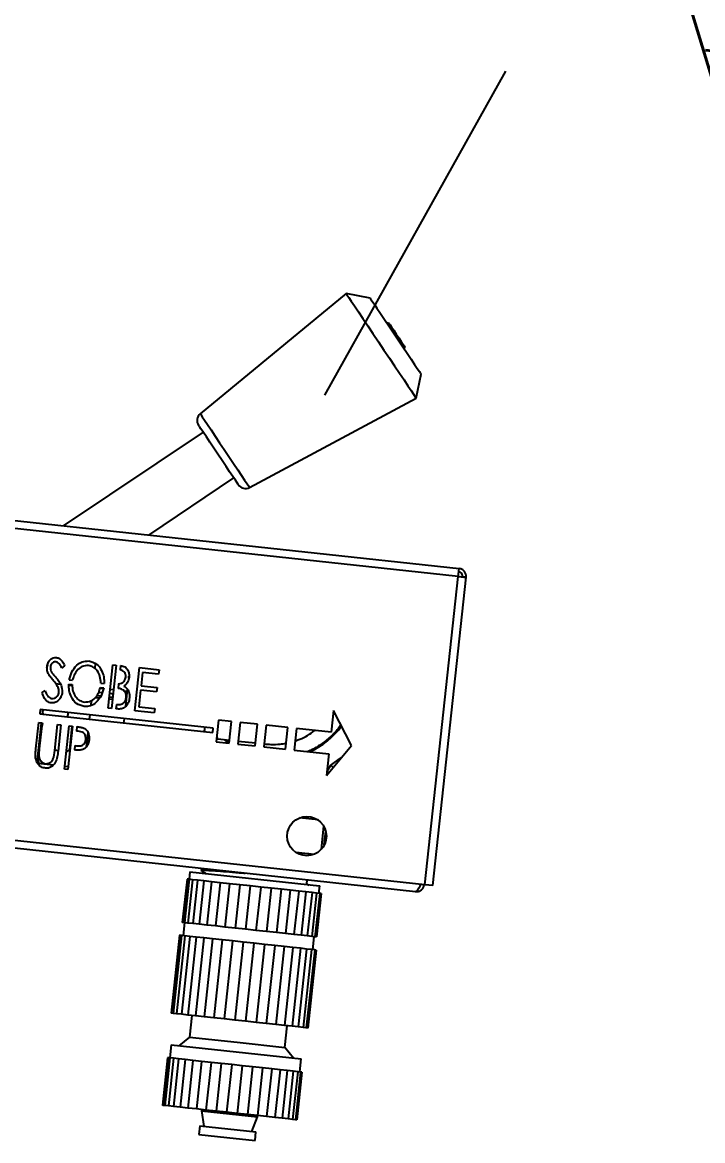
# Model space of a CAD drawing. Extents: x -14.2 to 52.3, y 3.7 to 90.9.
# Drawn here: x 28.6297 to 28.7859, y 38.4194 to 38.6761 of the extents above; entities that cross this region are included whole.
import ezdxf

# ---------------------------------------------------------------- set-up
doc = ezdxf.new("R2010")
doc.units = 0
doc.layers.add('limpo_PINI-PSG-PE-0102-LAZ-R00$0$PA_EQUI', color=1, linetype='Continuous')
doc.layers.add('XR_ARQT', color=7, linetype='Continuous')
doc.layers.add('limpo_PINI-PSG-PE-0102-LAZ-R00$0$PA_VIEW', color=1, linetype='Continuous', plot=False)
doc.styles.add('limpo_PINI-PSG-PE-0102-LAZ-R00$0$COTA', font='romans.shx', dxfattribs={"width": 1.25})

# ---------------------------------------------------------------- blocks, each defined once
blk = doc.blocks.new('limpo_PINI-PSG-PE-0102-LAZ-R00$0$EQUIP TRANSF DW')
at = {"linetype": 'Continuous', "lineweight": 25}
for p, q in [((0.331, -0.07253), (0.331, -0.07453)), ((0.3375, -0.07253), (0.331, -0.07253)), ((0.344, -0.07253), (0.3375, -0.07253)), ((0.344, -0.07453), (0.344, -0.07253)), ((0.33196, -0.07453), (0.331, -0.07803)), ((0.3375, -0.07453), (0.331, -0.07453)), ((0.344, -0.07453), (0.3375, -0.07453)), ((0.344, -0.07803), (0.34304, -0.07453)), ((0.32199, -0.0893), (0.32199, -0.0783)), ((0.32199, -0.0783), (0.32229, -0.0783)), ((0.32229, -0.0893), (0.32229, -0.0783)), ((0.32229, -0.0783), (0.32296, -0.0783)), ((0.32296, -0.0893), (0.32296, -0.0783)), ((0.32296, -0.0783), (0.324, -0.0783)), ((0.324, -0.0893), (0.324, -0.0783)), ((0.324, -0.0783), (0.32536, -0.0783)), ((0.32536, -0.0893), (0.32536, -0.0783)), ((0.32536, -0.0783), (0.32703, -0.0783)), ((0.32703, -0.0893), (0.32703, -0.0783)), ((0.32703, -0.0783), (0.32895, -0.0783)), ((0.32895, -0.0893), (0.32895, -0.0783)), ((0.32895, -0.0783), (0.33108, -0.0783)), ((0.331, -0.07803), (0.331, -0.0783)), ((0.3375, -0.07803), (0.331, -0.07803)), ((0.33108, -0.0893), (0.33108, -0.0783)), ((0.33108, -0.0783), (0.33337, -0.0783)), ((0.33337, -0.0893), (0.33337, -0.0783)), ((0.33337, -0.0783), (0.33576, -0.0783)), ((0.33576, -0.0893), (0.33576, -0.0783)), ((0.33576, -0.0783), (0.3382, -0.0783)), ((0.344, -0.07803), (0.3375, -0.07803)), ((0.3382, -0.0893), (0.3382, -0.0783)), ((0.3382, -0.0783), (0.34062, -0.0783)), ((0.34062, -0.0893), (0.34062, -0.0783)), ((0.34062, -0.0783), (0.34296, -0.0783)), ((0.34296, -0.0893), (0.34296, -0.0783)), ((0.34296, -0.0783), (0.34516, -0.0783)), ((0.344, -0.0783), (0.344, -0.07803)), ((0.34516, -0.0893), (0.34516, -0.0783)), ((0.34516, -0.0783), (0.34718, -0.0783)), ((0.34718, -0.0893), (0.34718, -0.0783)), ((0.34718, -0.0783), (0.34896, -0.0783)), ((0.34896, -0.0893), (0.34896, -0.0783)), ((0.34896, -0.0783), (0.35046, -0.0783)), ((0.35046, -0.0893), (0.35046, -0.0783)), ((0.35046, -0.0783), (0.35164, -0.0783)), ((0.35164, -0.0893), (0.35164, -0.0783)), ((0.35164, -0.0783), (0.35247, -0.0783)), ((0.35247, -0.0893), (0.35247, -0.0783)), ((0.35247, -0.0783), (0.35293, -0.0783)), ((0.35293, -0.0893), (0.35293, -0.0783)), ((0.35293, -0.0783), (0.35301, -0.0783)), ((0.35301, -0.0893), (0.35301, -0.0783)), ((0.32199, -0.0893), (0.32229, -0.0893)), ((0.32229, -0.0893), (0.32296, -0.0893)), ((0.3225, -0.0893), (0.3225, -0.0923)), ((0.32296, -0.0893), (0.324, -0.0893)), ((0.324, -0.0893), (0.32536, -0.0893)), ((0.32536, -0.0893), (0.32703, -0.0893)), ((0.32703, -0.0893), (0.32895, -0.0893)), ((0.32895, -0.0893), (0.33108, -0.0893)), ((0.33108, -0.0893), (0.33337, -0.0893)), ((0.33337, -0.0893), (0.33576, -0.0893)), ((0.33576, -0.0893), (0.3382, -0.0893)), ((0.3382, -0.0893), (0.34062, -0.0893)), ((0.34062, -0.0893), (0.34296, -0.0893)), ((0.34296, -0.0893), (0.34516, -0.0893)), ((0.34516, -0.0893), (0.34718, -0.0893)), ((0.34718, -0.0893), (0.34896, -0.0893)), ((0.34896, -0.0893), (0.35046, -0.0893)), ((0.35046, -0.0893), (0.35164, -0.0893)), ((0.35164, -0.0893), (0.35247, -0.0893)), ((0.35247, -0.0893), (0.35293, -0.0893)), ((0.3525, -0.0923), (0.3525, -0.0893)), ((0.35293, -0.0893), (0.35301, -0.0893)), ((0.3375, -0.0923), (0.3225, -0.0923)), ((0.32428, -0.0923), (0.3265, -0.09453)), ((0.3525, -0.0923), (0.3375, -0.0923)), ((0.3485, -0.09453), (0.35072, -0.0923)), ((0.3265, -0.09453), (0.3265, -0.09953)), ((0.3375, -0.09453), (0.3265, -0.09453)), ((0.3485, -0.09453), (0.3375, -0.09453)), ((0.3485, -0.09953), (0.3485, -0.09453)), ((0.32171, -0.11753), (0.32171, -0.09953)), ((0.32171, -0.09953), (0.32208, -0.09953)), ((0.32208, -0.11753), (0.32208, -0.09953)), ((0.32208, -0.09953), (0.32283, -0.09953)), ((0.32283, -0.11753), (0.32283, -0.09953)), ((0.32283, -0.09953), (0.32394, -0.09953)), ((0.32394, -0.11753), (0.32394, -0.09953)), ((0.32394, -0.09953), (0.32538, -0.09953)), ((0.32538, -0.11753), (0.32538, -0.09953)), ((0.32538, -0.09953), (0.32713, -0.09953)), ((0.32713, -0.11753), (0.32713, -0.09953)), ((0.32713, -0.09953), (0.32913, -0.09953)), ((0.32913, -0.11753), (0.32913, -0.09953)), ((0.32913, -0.09953), (0.33133, -0.09953)), ((0.33133, -0.11753), (0.33133, -0.09953)), ((0.33133, -0.09953), (0.33369, -0.09953)), ((0.33369, -0.11753), (0.33369, -0.09953)), ((0.33369, -0.09953), (0.33614, -0.09953)), ((0.33614, -0.11753), (0.33614, -0.09953)), ((0.33614, -0.09953), (0.33862, -0.09953)), ((0.33862, -0.11753), (0.33862, -0.09953)), ((0.33862, -0.09953), (0.34108, -0.09953)), ((0.34108, -0.11753), (0.34108, -0.09953)), ((0.34108, -0.09953), (0.34345, -0.09953)), ((0.34345, -0.11753), (0.34345, -0.09953)), ((0.34345, -0.09953), (0.34567, -0.09953)), ((0.34567, -0.11753), (0.34567, -0.09953)), ((0.34567, -0.09953), (0.34769, -0.09953)), ((0.34769, -0.11753), (0.34769, -0.09953)), ((0.34769, -0.09953), (0.34946, -0.09953)), ((0.34946, -0.11753), (0.34946, -0.09953)), ((0.34946, -0.09953), (0.35094, -0.09953)), ((0.35094, -0.11753), (0.35094, -0.09953)), ((0.35094, -0.09953), (0.35208, -0.09953)), ((0.35208, -0.11753), (0.35208, -0.09953)), ((0.35208, -0.09953), (0.35287, -0.09953)), ((0.35287, -0.11753), (0.35287, -0.09953)), ((0.35287, -0.09953), (0.35327, -0.09953)), ((0.35327, -0.11753), (0.35327, -0.09953)), ((0.35327, -0.09953), (0.35329, -0.09953)), ((0.35329, -0.11753), (0.35329, -0.09953)), ((0.32171, -0.11753), (0.32208, -0.11753)), ((0.32208, -0.11753), (0.32283, -0.11753)), ((0.3225, -0.11753), (0.3225, -0.12053)), ((0.32283, -0.11753), (0.32394, -0.11753)), ((0.32394, -0.11753), (0.32538, -0.11753)), ((0.32538, -0.11753), (0.32713, -0.11753)), ((0.32713, -0.11753), (0.32913, -0.11753)), ((0.32913, -0.11753), (0.33133, -0.11753)), ((0.33133, -0.11753), (0.33369, -0.11753)), ((0.33369, -0.11753), (0.33614, -0.11753)), ((0.33614, -0.11753), (0.33862, -0.11753)), ((0.33862, -0.11753), (0.34108, -0.11753)), ((0.34108, -0.11753), (0.34345, -0.11753)), ((0.34345, -0.11753), (0.34567, -0.11753)), ((0.34567, -0.11753), (0.34769, -0.11753)), ((0.34769, -0.11753), (0.34946, -0.11753)), ((0.34946, -0.11753), (0.35094, -0.11753)), ((0.35094, -0.11753), (0.35208, -0.11753)), ((0.35208, -0.11753), (0.35287, -0.11753)), ((0.3525, -0.12053), (0.3525, -0.11753)), ((0.35287, -0.11753), (0.35327, -0.11753)), ((0.35327, -0.11753), (0.35329, -0.11753)), ((0.32201, -0.13053), (0.32201, -0.12053)), ((0.32201, -0.12053), (0.32234, -0.12053)), ((0.32234, -0.13053), (0.32234, -0.12053)), ((0.32234, -0.12053), (0.32305, -0.12053)), ((0.32305, -0.13053), (0.32305, -0.12053)), ((0.32305, -0.12053), (0.32411, -0.12053)), ((0.32411, -0.13053), (0.32411, -0.12053)), ((0.32411, -0.12053), (0.3255, -0.12053)), ((0.3255, -0.13053), (0.3255, -0.12053)), ((0.3255, -0.12053), (0.32719, -0.12053)), ((0.32719, -0.13053), (0.32719, -0.12053)), ((0.32719, -0.12053), (0.32913, -0.12053)), ((0.32913, -0.13053), (0.32913, -0.12053)), ((0.32913, -0.12053), (0.33127, -0.12053)), ((0.33127, -0.13053), (0.33127, -0.12053)), ((0.33127, -0.12053), (0.33357, -0.12053)), ((0.33357, -0.13053), (0.33357, -0.12053)), ((0.33357, -0.12053), (0.33597, -0.12053)), ((0.33597, -0.13053), (0.33597, -0.12053)), ((0.33597, -0.12053), (0.33841, -0.12053)), ((0.33841, -0.13053), (0.33841, -0.12053)), ((0.33841, -0.12053), (0.34082, -0.12053)), ((0.34082, -0.13053), (0.34082, -0.12053)), ((0.34082, -0.12053), (0.34315, -0.12053)), ((0.34315, -0.13053), (0.34315, -0.12053)), ((0.34315, -0.12053), (0.34534, -0.12053)), ((0.34534, -0.13053), (0.34534, -0.12053)), ((0.34534, -0.12053), (0.34734, -0.12053)), ((0.34734, -0.13053), (0.34734, -0.12053)), ((0.34734, -0.12053), (0.3491, -0.12053)), ((0.3491, -0.13053), (0.3491, -0.12053)), ((0.3491, -0.12053), (0.35057, -0.12053)), ((0.35057, -0.13053), (0.35057, -0.12053)), ((0.35057, -0.12053), (0.35172, -0.12053)), ((0.35172, -0.13053), (0.35172, -0.12053)), ((0.35172, -0.12053), (0.35251, -0.12053)), ((0.35251, -0.13053), (0.35251, -0.12053)), ((0.35251, -0.12053), (0.35294, -0.12053)), ((0.35294, -0.13053), (0.35294, -0.12053)), ((0.35294, -0.12053), (0.35299, -0.12053)), ((0.35299, -0.13053), (0.35299, -0.12053)), ((0.32201, -0.13053), (0.32234, -0.13053)), ((0.32234, -0.13053), (0.32305, -0.13053)), ((0.3225, -0.13053), (0.3225, -0.13228)), ((0.32305, -0.13053), (0.32411, -0.13053)), ((0.32411, -0.13053), (0.3255, -0.13053)), ((0.3255, -0.13053), (0.32719, -0.13053)), ((0.32719, -0.13053), (0.32913, -0.13053)), ((0.32913, -0.13053), (0.33127, -0.13053)), ((0.33127, -0.13053), (0.33357, -0.13053)), ((0.33357, -0.13053), (0.33597, -0.13053)), ((0.33597, -0.13053), (0.33841, -0.13053)), ((0.33841, -0.13053), (0.34082, -0.13053)), ((0.34082, -0.13053), (0.34315, -0.13053)), ((0.34315, -0.13053), (0.34534, -0.13053)), ((0.34534, -0.13053), (0.34734, -0.13053)), ((0.34734, -0.13053), (0.3491, -0.13053)), ((0.3491, -0.13053), (0.35057, -0.13053)), ((0.35057, -0.13053), (0.35172, -0.13053)), ((0.35172, -0.13053), (0.35251, -0.13053)), ((0.3525, -0.13228), (0.3525, -0.13053)), ((0.35251, -0.13053), (0.35294, -0.13053)), ((0.35294, -0.13053), (0.35299, -0.13053)), ((0.3005, -0.1333), (0.5289, -0.1333)), ((0.32257, -0.13228), (0.3225, -0.13228)), ((0.3525, -0.13228), (0.32257, -0.13228)), ((0.32497, -0.13206), (0.32551, -0.13235)), ((0.3255, -0.13233), (0.3255, -0.1333)), ((0.3495, -0.13263), (0.3495, -0.13228)), ((0.35003, -0.13291), (0.3495, -0.13263)), ((0.3495, -0.13321), (0.35004, -0.13292)), ((0.3495, -0.1333), (0.3495, -0.13321)), ((0.2967, -0.1351), (0.2967, -0.2063)), ((0.2967, -0.1351), (0.2985, -0.1351)), ((0.2985, -0.1351), (0.2985, -0.2063)), ((0.2985, -0.1351), (0.3947, -0.1351)), ((0.32311, -0.14602), (0.32311, -0.14059)), ((0.32469, -0.13928), (0.32871, -0.13928)), ((0.32471, -0.13927), (0.3258, -0.13927)), ((0.3258, -0.13927), (0.3258, -0.13889)), ((0.3258, -0.13927), (0.32756, -0.13927)), ((0.32756, -0.13927), (0.32756, -0.13889)), ((0.32756, -0.13927), (0.32869, -0.13927)), ((0.32249, -0.14173), (0.32249, -0.14488)), ((0.3245, -0.14728), (0.32881, -0.14728)), ((0.38288, -0.1526), (0.38365, -0.1526)), ((0.38288, -0.1626), (0.38288, -0.1526)), ((0.38365, -0.1533), (0.38288, -0.1533)), ((0.38365, -0.1526), (0.38365, -0.1626)), ((0.38967, -0.15333), (0.38637, -0.15333)), ((0.38995, -0.1533), (0.38639, -0.1533)), ((0.39005, -0.15424), (0.38967, -0.15333)), ((0.38967, -0.15333), (0.39005, -0.15503)), ((0.39005, -0.15339), (0.39005, -0.16253)), ((0.38365, -0.15649), (0.38295, -0.15719)), ((0.38557, -0.1626), (0.38557, -0.15656)), ((0.38642, -0.15506), (0.38634, -0.15661)), ((0.39005, -0.15503), (0.38992, -0.15564)), ((0.3907, -0.15656), (0.3907, -0.1626)), ((0.3237, -0.1576), (0.3187, -0.1651)), ((0.32361, -0.15865), (0.32295, -0.16007)), ((0.3237, -0.15864), (0.32361, -0.15865)), ((0.32367, -0.15764), (0.3237, -0.15764)), ((0.3237, -0.1626), (0.3237, -0.1576)), ((0.3792, -0.15827), (0.3792, -0.16151)), ((0.38188, -0.15823), (0.38154, -0.15822)), ((0.38188, -0.15823), (0.38188, -0.15722)), ((0.38295, -0.15719), (0.38295, -0.1626)), ((0.38634, -0.15673), (0.38557, -0.15673)), ((0.38634, -0.15661), (0.38634, -0.1626)), ((0.38993, -0.1626), (0.38993, -0.15661)), ((0.38993, -0.15907), (0.39005, -0.16014)), ((0.38148, -0.16158), (0.38188, -0.16158)), ((0.38188, -0.1626), (0.38188, -0.16158)), ((0.39005, -0.16014), (0.38979, -0.16253)), ((0.3317, -0.1626), (0.3237, -0.1626)), ((0.3317, -0.1676), (0.3317, -0.1626)), ((0.3337, -0.1626), (0.3337, -0.1676)), ((0.3387, -0.1626), (0.3337, -0.1626)), ((0.3387, -0.16328), (0.33863, -0.16328)), ((0.3387, -0.1676), (0.3387, -0.1626)), ((0.3407, -0.1626), (0.3407, -0.1676)), ((0.3447, -0.1626), (0.3407, -0.1626)), ((0.3447, -0.16328), (0.3407, -0.16328)), ((0.3447, -0.1676), (0.3447, -0.1626)), ((0.3467, -0.1626), (0.3467, -0.1676)), ((0.3497, -0.1626), (0.3467, -0.1626)), ((0.34942, -0.16328), (0.3467, -0.16328)), ((0.34692, -0.1626), (0.34797, -0.16328)), ((0.3497, -0.16293), (0.34929, -0.16336)), ((0.3497, -0.1676), (0.3497, -0.1626)), ((0.38188, -0.16253), (0.38074, -0.16253)), ((0.38295, -0.16253), (0.38288, -0.16253)), ((0.38365, -0.1626), (0.38288, -0.1626)), ((0.38634, -0.1626), (0.38557, -0.1626)), ((0.3907, -0.1626), (0.38993, -0.1626)), ((0.3187, -0.1651), (0.3237, -0.1726)), ((0.3507, -0.1646), (0.3507, -0.1656)), ((0.3907, -0.1646), (0.3507, -0.1646)), ((0.3507, -0.1656), (0.3907, -0.1656)), ((0.37125, -0.1646), (0.37125, -0.16553)), ((0.37925, -0.1656), (0.37925, -0.1646)), ((0.38425, -0.16525), (0.38439, -0.1646)), ((0.38425, -0.16525), (0.38425, -0.1646)), ((0.38433, -0.1656), (0.38425, -0.16525)), ((0.38425, -0.1656), (0.38425, -0.16525)), ((0.38991, -0.1646), (0.39005, -0.16525)), ((0.39005, -0.16525), (0.38997, -0.1656)), ((0.39005, -0.1646), (0.39005, -0.1656)), ((0.3907, -0.1656), (0.3907, -0.1646)), ((0.3237, -0.1726), (0.3237, -0.1676)), ((0.3237, -0.1676), (0.3317, -0.1676)), ((0.3337, -0.1676), (0.3387, -0.1676)), ((0.3407, -0.1676), (0.3447, -0.1676)), ((0.3467, -0.1676), (0.3497, -0.1676)), ((0.36455, -0.16865), (0.36455, -0.16763)), ((0.36455, -0.16763), (0.36903, -0.16763)), ((0.36826, -0.16865), (0.36455, -0.16865)), ((0.36826, -0.1725), (0.36826, -0.16865)), ((0.36903, -0.16763), (0.36903, -0.17763)), ((0.37125, -0.16846), (0.37125, -0.17233)), ((0.37307, -0.16763), (0.37342, -0.16763)), ((0.37342, -0.16865), (0.37342, -0.16763)), ((0.37442, -0.16763), (0.37519, -0.16763)), ((0.37442, -0.17763), (0.37442, -0.16763)), ((0.37519, -0.16763), (0.37519, -0.17763)), ((0.37925, -0.16889), (0.37925, -0.16774)), ((0.37149, -0.16973), (0.37125, -0.16973)), ((0.37143, -0.17102), (0.37125, -0.17102)), ((0.37125, -0.17187), (0.37196, -0.17187)), ((0.37519, -0.16973), (0.37442, -0.16973)), ((0.37442, -0.17015), (0.37519, -0.17015)), ((0.37519, -0.17102), (0.37442, -0.17102)), ((0.37442, -0.17187), (0.37519, -0.17187)), ((0.3768, -0.17187), (0.37756, -0.17187)), ((0.37773, -0.17102), (0.37698, -0.17102)), ((0.3772, -0.17015), (0.37812, -0.17015)), ((0.3784, -0.16973), (0.37746, -0.16973)), ((0.38475, -0.1719), (0.38397, -0.1719)), ((0.38776, -0.1719), (0.3867, -0.1719)), ((0.3907, -0.16956), (0.39004, -0.17006)), ((0.36455, -0.1725), (0.36826, -0.1725)), ((0.36455, -0.17353), (0.36455, -0.1725)), ((0.36826, -0.17353), (0.36455, -0.17353)), ((0.36826, -0.1766), (0.36826, -0.17353)), ((0.37342, -0.17343), (0.37342, -0.17236)), ((0.37751, -0.17213), (0.37674, -0.17213)), ((0.37751, -0.17313), (0.37674, -0.17313)), ((0.38479, -0.17208), (0.38401, -0.17209)), ((0.38479, -0.17308), (0.38401, -0.17309)), ((0.36455, -0.1766), (0.36826, -0.1766)), ((0.36455, -0.17763), (0.36455, -0.1766)), ((0.37125, -0.17494), (0.37125, -0.17542)), ((0.37342, -0.17762), (0.37342, -0.1766)), ((0.37925, -0.17745), (0.37925, -0.17631)), ((0.38621, -0.17619), (0.38684, -0.17558)), ((0.39017, -0.17518), (0.39007, -0.17601)), ((0.36903, -0.17763), (0.36455, -0.17763)), ((0.37519, -0.17763), (0.37442, -0.17763)), ((0.2967, -0.2063), (0.2975, -0.2063)), ((0.2967, -0.2063), (0.2967, -0.2063)), ((0.2985, -0.2063), (0.5309, -0.2063)), ((0.2985, -0.2063), (0.2985, -0.2081)), ((0.5309, -0.2081), (0.2985, -0.2081)), ((0.37022, -0.2081), (0.3522, -0.22322)), ((0.36036, -0.23295), (0.38998, -0.2081)), ((0.34836, -0.22145), (0.31249, -0.24591)), ((0.33113, -0.26812), (0.36145, -0.23705)), ((0.31249, -0.24591), (0.312, -0.25154)), ((0.3164, -0.25679), (0.31635, -0.25734)), ((0.32054, -0.26234), (0.3211, -0.26239)), ((0.3255, -0.26763), (0.33113, -0.26812))]:
    blk.add_line(p, q, dxfattribs=at)
at = {"linetype": 'Continuous', "lineweight": 25, "flags": 128}
for points in [[(0.32361, -0.15865), (0.3235, -0.15849), (0.32339, -0.15833), (0.3233, -0.1582)], [(0.32295, -0.16007), (0.3209, -0.16189), (0.32072, -0.16207)], [(0.36145, -0.23705), (0.36144, -0.23704), (0.3613, -0.23687), (0.36092, -0.23642), (0.36033, -0.23571), (0.35954, -0.23477), (0.35858, -0.23363), (0.35749, -0.23233), (0.3563, -0.23092), (0.35507, -0.22945), (0.35383, -0.22797), (0.35263, -0.22653), (0.35151, -0.2252), (0.35051, -0.22401), (0.34967, -0.22301), (0.34902, -0.22224), (0.34859, -0.22172), (0.34838, -0.22147), (0.34836, -0.22145)], [(0.35102, -0.22182), (0.35106, -0.22187), (0.35132, -0.22217), (0.35179, -0.22274), (0.35246, -0.22353), (0.3533, -0.22453), (0.35426, -0.22568), (0.35532, -0.22694), (0.35642, -0.22825), (0.35751, -0.22955), (0.35855, -0.23079), (0.35948, -0.2319), (0.36028, -0.23286), (0.36091, -0.2336), (0.36133, -0.2341), (0.36153, -0.23434), (0.36155, -0.23436)], [(0.31386, -0.24754), (0.3132, -0.24675), (0.31275, -0.24621), (0.31252, -0.24594), (0.31249, -0.24591)], [(0.33113, -0.26812), (0.3311, -0.26809), (0.33087, -0.26781), (0.33042, -0.26727), (0.32975, -0.26648), (0.32889, -0.26546), (0.32786, -0.26422), (0.32667, -0.26281), (0.32537, -0.26126), (0.32398, -0.2596), (0.32254, -0.25788), (0.32107, -0.25613), (0.31963, -0.25441), (0.31824, -0.25276), (0.31693, -0.2512), (0.31575, -0.24979), (0.31472, -0.24856), (0.31386, -0.24754)], [(0.31299, -0.25272), (0.31244, -0.25207), (0.31211, -0.25167), (0.312, -0.25154)], [(0.3255, -0.26763), (0.3255, -0.26763), (0.32537, -0.26748), (0.32503, -0.26707), (0.32447, -0.2664), (0.32371, -0.2655), (0.32278, -0.2644), (0.32172, -0.26313), (0.32056, -0.26175), (0.31933, -0.26028), (0.31809, -0.2588), (0.31686, -0.25734), (0.31571, -0.25596), (0.31465, -0.2547), (0.31373, -0.25361), (0.31299, -0.25272)], [(0.31989, -0.26156), (0.31932, -0.26088), (0.31865, -0.26008), (0.31796, -0.25926), (0.31732, -0.2585), (0.31681, -0.25789), (0.31647, -0.25749), (0.31635, -0.25734), (0.31635, -0.25734)], [(0.32054, -0.26234), (0.32052, -0.26231), (0.3203, -0.26205), (0.31989, -0.26156)]]:
    blk.add_lwpolyline(points, dxfattribs=at)
at = {"linetype": 'Continuous', "lineweight": 25}
blk.add_circle((0.3267, -0.1433), 0.0045, dxfattribs=at)
for centre, radius, start, end in [((0.3375, -0.17853), 0.0185, 120.6059, 149.9905), ((0.34949, -0.2231), 0.002, 40, 124.2894), ((0.36001, -0.23565), 0.002, 315.7106, 40)]:
    blk.add_arc(centre, radius, start, end, dxfattribs=at)
for points, knots in [([(0.3005, -0.1333), (0.30029, -0.13333), (0.29986, -0.13337), (0.29929, -0.13372), (0.29889, -0.13422), (0.29872, -0.13472), (0.2987, -0.13502), (0.2987, -0.1351)], [0, 0, 0, 0, 0.227582, 0.455228, 0.682872, 0.910505, 1, 1, 1, 1]), ([(0.29951, -0.1351), (0.29958, -0.13489), (0.29973, -0.13446), (0.29996, -0.1339), (0.30019, -0.13349), (0.30037, -0.13332), (0.30047, -0.13331), (0.3005, -0.1333)], [0, 0, 0, 0, 0.227584, 0.45523, 0.682879, 0.910503, 1, 1, 1, 1]), ([(0.34998, -0.13292), (0.34994, -0.13294), (0.34986, -0.13298), (0.34871, -0.13305), (0.34682, -0.13313), (0.34426, -0.1332), (0.34184, -0.13326), (0.34029, -0.13329), (0.33982, -0.1333)], [0, 0, 0, 0, 0.155592, 0.347155, 0.536419, 0.727193, 0.917968, 1, 1, 1, 1]), ([(0.34949, -0.13262), (0.34939, -0.13257), (0.34918, -0.13246), (0.34896, -0.13234), (0.34883, -0.13228)], [0, 0, 0, 0, 0.434506, 1, 1, 1, 1]), ([(0.29972, -0.13451), (0.29967, -0.13457), (0.29953, -0.13474), (0.29951, -0.13496), (0.2995, -0.1351)], [0, 0, 0, 0, 0.351948, 1, 1, 1, 1]), ([(0.38557, -0.15656), (0.38558, -0.15611), (0.3856, -0.15519), (0.38586, -0.15383), (0.38656, -0.15287), (0.38737, -0.1524), (0.38783, -0.15236), (0.38806, -0.15235)], [0, 0, 0, 0, 0.250932, 0.501027, 0.750068, 0.874982, 1, 1, 1, 1]), ([(0.3881, -0.15337), (0.38786, -0.15341), (0.38738, -0.15349), (0.38672, -0.1541), (0.38653, -0.15469), (0.38642, -0.15506)], [0, 0, 0, 0, 0.2796136, 0.5600259, 1, 1, 1, 1]), ([(0.38806, -0.15235), (0.38839, -0.15238), (0.38905, -0.15245), (0.39006, -0.15316), (0.39037, -0.15396), (0.39056, -0.15446)], [0, 0, 0, 0, 0.280746, 0.561343, 1, 1, 1, 1]), ([(0.3899, -0.15528), (0.38986, -0.15501), (0.38978, -0.15447), (0.38933, -0.15384), (0.38873, -0.15346), (0.38831, -0.1534), (0.3881, -0.15337)], [0, 0, 0, 0, 0.28075, 0.559644, 0.780155, 1, 1, 1, 1]), ([(0.38993, -0.15661), (0.38993, -0.15636), (0.38993, -0.15592), (0.38991, -0.15548), (0.3899, -0.15528)], [0, 0, 0, 0, 0.560075, 1, 1, 1, 1]), ([(0.39056, -0.15446), (0.39061, -0.15485), (0.3907, -0.15555), (0.3907, -0.15625), (0.3907, -0.15656)], [0, 0, 0, 0, 0.559689, 1, 1, 1, 1]), ([(0.37878, -0.15992), (0.37879, -0.15962), (0.37882, -0.15902), (0.37915, -0.15824), (0.37968, -0.15765), (0.38012, -0.15747), (0.38033, -0.15738)], [0, 0, 0, 0, 0.2805214, 0.5601727, 0.7800384, 1, 1, 1, 1]), ([(0.38154, -0.15822), (0.38126, -0.15822), (0.3807, -0.15823), (0.37996, -0.15859), (0.37961, -0.15926), (0.37957, -0.1597), (0.37955, -0.15992)], [0, 0, 0, 0, 0.281664, 0.558752, 0.7792, 1, 1, 1, 1]), ([(0.38033, -0.15738), (0.38062, -0.15733), (0.38113, -0.15724), (0.38165, -0.15723), (0.38188, -0.15722)], [0, 0, 0, 0, 0.5595774, 1, 1, 1, 1]), ([(0.32295, -0.16007), (0.32295, -0.16007), (0.32288, -0.16002), (0.32272, -0.1599), (0.32252, -0.15973), (0.32241, -0.15965), (0.32236, -0.15961)], [0, 0, 0, 0, 0.0112368, 0.301529, 0.7077629, 1, 1, 1, 1]), ([(0.38029, -0.16245), (0.38003, -0.16232), (0.37949, -0.16206), (0.37888, -0.16115), (0.37882, -0.16039), (0.37878, -0.15992)], [0, 0, 0, 0, 0.279521, 0.5600558, 1, 1, 1, 1]), ([(0.37955, -0.15992), (0.37958, -0.16019), (0.37964, -0.16073), (0.38014, -0.16139), (0.38084, -0.16156), (0.38127, -0.16157), (0.38148, -0.16158)], [0, 0, 0, 0, 0.280155, 0.558473, 0.778533, 1, 1, 1, 1]), ([(0.32165, -0.16952), (0.32183, -0.16921), (0.32249, -0.16803), (0.32391, -0.16625), (0.3256, -0.16464), (0.327, -0.16359), (0.32787, -0.163), (0.32842, -0.1627), (0.3286, -0.1626)], [0, 0, 0, 0, 0.109933, 0.407927, 0.683235, 0.812461, 0.936001, 1, 1, 1, 1]), ([(0.33867, -0.1633), (0.33817, -0.1633), (0.33696, -0.1633), (0.33531, -0.16358), (0.33415, -0.16383), (0.33371, -0.16399), (0.3337, -0.16399)], [0, 0, 0, 0, 0.296916, 0.720124, 0.994764, 1, 1, 1, 1]), ([(0.3467, -0.16277), (0.34698, -0.16293), (0.34726, -0.16308), (0.3475, -0.16326), (0.34751, -0.16327)], [0, 0, 0, 0, 0.973156, 1, 1, 1, 1]), ([(0.3497, -0.16387), (0.34969, -0.16379), (0.34964, -0.1635), (0.34956, -0.16331), (0.34947, -0.1633), (0.34943, -0.1633)], [0, 0, 0, 0, 0.205437, 0.678417, 1, 1, 1, 1]), ([(0.38188, -0.1626), (0.38158, -0.1626), (0.38105, -0.1626), (0.38052, -0.1625), (0.38029, -0.16245)], [0, 0, 0, 0, 0.560454, 1, 1, 1, 1]), ([(0.3317, -0.16476), (0.3315, -0.16485), (0.3301, -0.16546), (0.32865, -0.16644), (0.3276, -0.16748), (0.32747, -0.1676)], [0, 0, 0, 0, 0.129671, 0.895175, 1, 1, 1, 1]), ([(0.35262, -0.1646), (0.35263, -0.16491), (0.35263, -0.16522), (0.35264, -0.16559), (0.35264, -0.1656)], [0, 0, 0, 0, 0.969256, 1, 1, 1, 1]), ([(0.37057, -0.17047), (0.37061, -0.17007), (0.37067, -0.16928), (0.37127, -0.16831), (0.37213, -0.16771), (0.37276, -0.16765), (0.37307, -0.16763)], [0, 0, 0, 0, 0.280344, 0.560116, 0.77982, 1, 1, 1, 1]), ([(0.37342, -0.16865), (0.37312, -0.16866), (0.37253, -0.16866), (0.37179, -0.1691), (0.37141, -0.16978), (0.37136, -0.17024), (0.37134, -0.17047)], [0, 0, 0, 0, 0.281398, 0.558907, 0.77938, 1, 1, 1, 1]), ([(0.37674, -0.17213), (0.37683, -0.1715), (0.37701, -0.17022), (0.37796, -0.16868), (0.37924, -0.16757), (0.38025, -0.16744), (0.38075, -0.16737)], [0, 0, 0, 0, 0.280534, 0.560715, 0.78062, 1, 1, 1, 1]), ([(0.38078, -0.1684), (0.38027, -0.16848), (0.37926, -0.16866), (0.37825, -0.16975), (0.37769, -0.17094), (0.37757, -0.17173), (0.37751, -0.17213)], [0, 0, 0, 0, 0.278339, 0.55804, 0.778935, 1, 1, 1, 1]), ([(0.38075, -0.16737), (0.38139, -0.16748), (0.38267, -0.16769), (0.38388, -0.16911), (0.3846, -0.17059), (0.38472, -0.17158), (0.38479, -0.17208)], [0, 0, 0, 0, 0.278181, 0.558098, 0.778966, 1, 1, 1, 1]), ([(0.38401, -0.17209), (0.38393, -0.17159), (0.38377, -0.17059), (0.38299, -0.1694), (0.38197, -0.16855), (0.38118, -0.16845), (0.38078, -0.1684)], [0, 0, 0, 0, 0.2804869, 0.5606216, 0.7805701, 1, 1, 1, 1]), ([(0.38609, -0.17008), (0.38612, -0.16971), (0.38618, -0.16898), (0.38673, -0.16811), (0.38746, -0.16748), (0.38803, -0.16741), (0.38832, -0.16737)], [0, 0, 0, 0, 0.2803585, 0.5605125, 0.7804713, 1, 1, 1, 1]), ([(0.38836, -0.1684), (0.38812, -0.16843), (0.38765, -0.16851), (0.38716, -0.16898), (0.3869, -0.16954), (0.38687, -0.16991), (0.38685, -0.17009)], [0, 0, 0, 0, 0.278954, 0.558506, 0.779234, 1, 1, 1, 1]), ([(0.38832, -0.16737), (0.38864, -0.16742), (0.38929, -0.16752), (0.39015, -0.16835), (0.39049, -0.1691), (0.3907, -0.16956)], [0, 0, 0, 0, 0.278768, 0.558646, 1, 1, 1, 1]), ([(0.39004, -0.17006), (0.38984, -0.16964), (0.38955, -0.16906), (0.38891, -0.16849), (0.38854, -0.16843), (0.38836, -0.1684)], [0, 0, 0, 0, 0.560363, 0.780763, 1, 1, 1, 1]), ([(0.37217, -0.17302), (0.3719, -0.17289), (0.37136, -0.17261), (0.37071, -0.17171), (0.37062, -0.17094), (0.37057, -0.17047)], [0, 0, 0, 0, 0.2807512, 0.5608263, 1, 1, 1, 1]), ([(0.37134, -0.17047), (0.37136, -0.17069), (0.37139, -0.17113), (0.37171, -0.17168), (0.37213, -0.17207), (0.37245, -0.17219), (0.37262, -0.17225)], [0, 0, 0, 0, 0.279995, 0.559797, 0.779823, 1, 1, 1, 1]), ([(0.38789, -0.1733), (0.38736, -0.1728), (0.38641, -0.17191), (0.38618, -0.17064), (0.38609, -0.17008)], [0, 0, 0, 0, 0.561536, 1, 1, 1, 1]), ([(0.38685, -0.17009), (0.38687, -0.17029), (0.3869, -0.17063), (0.38706, -0.17094), (0.38713, -0.17107)], [0, 0, 0, 0, 0.559461, 1, 1, 1, 1]), ([(0.38713, -0.17107), (0.38736, -0.1714), (0.38777, -0.17197), (0.38828, -0.17246), (0.38851, -0.17267)], [0, 0, 0, 0, 0.55955, 1, 1, 1, 1]), ([(0.37121, -0.17515), (0.37125, -0.17469), (0.37133, -0.17386), (0.37191, -0.17328), (0.37217, -0.17302)], [0, 0, 0, 0, 0.560271, 1, 1, 1, 1]), ([(0.37342, -0.17343), (0.37319, -0.17347), (0.37272, -0.17355), (0.37226, -0.17404), (0.37202, -0.17459), (0.37199, -0.17495), (0.37198, -0.17513)], [0, 0, 0, 0, 0.279781, 0.558615, 0.779236, 1, 1, 1, 1]), ([(0.37262, -0.17225), (0.37276, -0.17228), (0.37303, -0.17234), (0.3733, -0.17235), (0.37342, -0.17236)], [0, 0, 0, 0, 0.559695, 1, 1, 1, 1]), ([(0.38081, -0.17788), (0.38017, -0.17778), (0.37887, -0.17757), (0.37764, -0.17614), (0.37692, -0.17465), (0.3768, -0.17364), (0.37674, -0.17313)], [0, 0, 0, 0, 0.278281, 0.558082, 0.778933, 1, 1, 1, 1]), ([(0.37751, -0.17313), (0.3776, -0.17363), (0.37776, -0.17464), (0.37854, -0.17585), (0.37959, -0.17669), (0.38038, -0.1768), (0.38078, -0.17686)], [0, 0, 0, 0, 0.280536, 0.560446, 0.780654, 1, 1, 1, 1]), ([(0.38078, -0.17686), (0.38128, -0.17676), (0.3823, -0.17656), (0.38328, -0.17546), (0.38385, -0.17428), (0.38396, -0.17349), (0.38401, -0.17309)], [0, 0, 0, 0, 0.278057, 0.55797, 0.778899, 1, 1, 1, 1]), ([(0.38479, -0.17308), (0.38469, -0.17372), (0.38451, -0.17499), (0.3836, -0.17655), (0.38232, -0.17766), (0.38132, -0.17781), (0.38081, -0.17788)], [0, 0, 0, 0, 0.280668, 0.560817, 0.78079, 1, 1, 1, 1]), ([(0.38892, -0.1743), (0.38873, -0.17411), (0.38839, -0.17377), (0.38804, -0.17345), (0.38789, -0.1733)], [0, 0, 0, 0, 0.5599, 1, 1, 1, 1]), ([(0.38851, -0.17267), (0.38876, -0.1729), (0.38922, -0.17332), (0.38959, -0.17381), (0.38976, -0.17403)], [0, 0, 0, 0, 0.560366, 1, 1, 1, 1]), ([(0.38942, -0.17559), (0.38939, -0.17533), (0.38933, -0.17485), (0.38904, -0.17447), (0.38892, -0.1743)], [0, 0, 0, 0, 0.558889, 1, 1, 1, 1]), ([(0.38976, -0.17403), (0.3899, -0.1743), (0.39014, -0.17478), (0.39017, -0.17531), (0.39019, -0.17555)], [0, 0, 0, 0, 0.559654, 1, 1, 1, 1]), ([(0.37342, -0.17762), (0.37306, -0.17759), (0.37236, -0.17752), (0.37162, -0.17681), (0.37127, -0.17597), (0.37123, -0.17542), (0.37121, -0.17515)], [0, 0, 0, 0, 0.280176, 0.55842, 0.779135, 1, 1, 1, 1]), ([(0.37198, -0.17513), (0.372, -0.17535), (0.37203, -0.17579), (0.37239, -0.17632), (0.37291, -0.17656), (0.37325, -0.17659), (0.37342, -0.1766)], [0, 0, 0, 0, 0.280434, 0.55909, 0.779056, 1, 1, 1, 1]), ([(0.38828, -0.17788), (0.38802, -0.17785), (0.38749, -0.17777), (0.38676, -0.17712), (0.38642, -0.17655), (0.38621, -0.17619)], [0, 0, 0, 0, 0.278873, 0.558678, 1, 1, 1, 1]), ([(0.38684, -0.17558), (0.38704, -0.17591), (0.3873, -0.17637), (0.38786, -0.1768), (0.38816, -0.17684), (0.38831, -0.17686)], [0, 0, 0, 0, 0.560658, 0.78051, 1, 1, 1, 1]), ([(0.39019, -0.17555), (0.39016, -0.17586), (0.39011, -0.17649), (0.38967, -0.17727), (0.38902, -0.17779), (0.38852, -0.17785), (0.38828, -0.17788)], [0, 0, 0, 0, 0.280527, 0.56031, 0.780424, 1, 1, 1, 1]), ([(0.38831, -0.17686), (0.38849, -0.17684), (0.38884, -0.17679), (0.3892, -0.17642), (0.38939, -0.17601), (0.38941, -0.17573), (0.38942, -0.17559)], [0, 0, 0, 0, 0.27896, 0.558482, 0.779087, 1, 1, 1, 1]), ([(0.2985, -0.2063), (0.29826, -0.2063), (0.29779, -0.2063), (0.2972, -0.2063), (0.29678, -0.2063), (0.29673, -0.2063), (0.2967, -0.2063)], [0, 0, 0, 0, 0.249995, 0.499997, 0.750013, 1, 1, 1, 1]), ([(0.2967, -0.2063), (0.29673, -0.20654), (0.29678, -0.20701), (0.2972, -0.20761), (0.29779, -0.20802), (0.29826, -0.20808), (0.2985, -0.2081)], [0, 0, 0, 0, 0.249998, 0.5, 0.750004, 1, 1, 1, 1]), ([(0.2975, -0.2063), (0.29752, -0.20643), (0.29755, -0.2067), (0.29778, -0.20703), (0.29811, -0.20726), (0.29837, -0.20729), (0.2985, -0.2073)], [0, 0, 0, 0, 0.250002, 0.499994, 0.749996, 1, 1, 1, 1])]:
    blk.add_open_spline(points, degree=3, knots=knots, dxfattribs=at)
at = {"layer": 'limpo_PINI-PSG-PE-0102-LAZ-R00$0$PA_VIEW', "color": 1}
blk.add_lwpolyline([(0.33343, -0.2444), (0.30011, -0.32276)], dxfattribs=at)
at = {"layer": 'limpo_PINI-PSG-PE-0102-LAZ-R00$0$PA_VIEW', "color": 1, "insert": (0.02039, -0.31253), "char_height": 0.03, "width": 0.4275162, "attachment_point": 1, "style": 'limpo_PINI-PSG-PE-0102-LAZ-R00$0$COTA'}
blk.add_mtext('ALAVANCA ACIONAMENTO INTERNO', dxfattribs=at)
blk = doc.blocks.new('limpo_PINI-PSG-PE-0102-LAZ-R00')
at = {"layer": 'limpo_PINI-PSG-PE-0102-LAZ-R00$0$PA_EQUI', "rotation": 173.8297352049988}
blk.add_blockref('limpo_PINI-PSG-PE-0102-LAZ-R00$0$EQUIP TRANSF DW', (29.04616, 38.29472, 0), dxfattribs=at)

msp = doc.modelspace()

# ---------------------------------------------------------------- block references
at = {"layer": 'XR_ARQT'}
msp.add_blockref('limpo_PINI-PSG-PE-0102-LAZ-R00', (-0.04177, 0.01702), dxfattribs=at)

doc.saveas('drawing.dxf')
